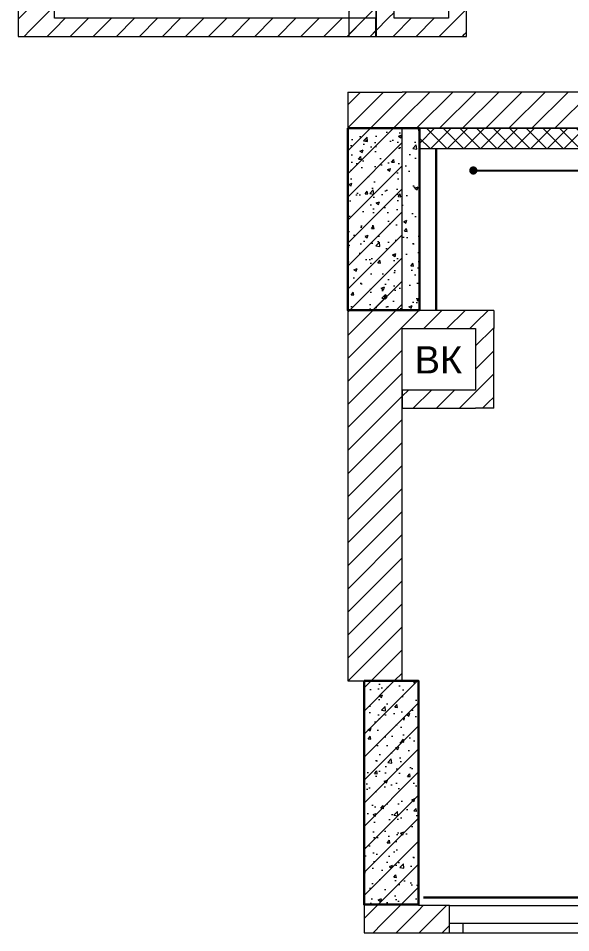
# Model space of a CAD drawing. Header units: millimetres. Extents: x 2336463 to 2579121, y 595385 to 778077.
# Drawn here: x 2343685 to 2346734, y 689177 to 694224 of the extents above; entities that cross this region are included whole.
import ezdxf

# ---------------------------------------------------------------- set-up
doc = ezdxf.new("R2010")
doc.units = ezdxf.units.MM
doc.header["$MEASUREMENT"] = 0
doc.layers.add('+возводимые стены', color=7, linetype='Continuous')
doc.layers.add('сит план', color=7, linetype='Continuous')
for name, color, linetype, lineweight in [('+возводимые стены_Ном._пера__1', 7, 'Continuous', 13), ('+возводимые стены_Ном._пера__101', 252, 'Continuous', 5), ('MEP - Электрооборудование.ЭО_Ном._пера__101', 252, 'Continuous', 5), ('Окна ARCHICAD_Ном._пера__1', 7, 'Continuous', 13), ('сит план_Ном._пера__1', 7, 'Continuous', 13), ('сит план_Ном._пера__21', 7, 'Continuous', 30)]:
    doc.layers.add(name, color=color, linetype=linetype, lineweight=lineweight)
for name, color, linetype, lineweight, true_color in [('+возводимые стены_Ном._пера__169', 7, 'Continuous', 5, 0x68b353), ('+возводимые стены_Ном._пера__9', 7, 'Continuous', 15, 0x3dad99), ('MEP - Электрооборудование.ЭО_Ном._пера__24', 7, 'Continuous', 30, 0x029e21), ('MEP - Электрооборудование.ЭО_Ном._пера__35', 7, 'Continuous', 30, 0x2731ed), ('сит план_Ном._пера__87', 7, 'Continuous', 20, 0x6a6a6a)]:
    doc.layers.add(name, color=color, linetype=linetype, lineweight=lineweight, true_color=true_color)
doc.styles.add('СГЕНЕРИР_СТИЛЬ_1', font='arial.ttf')
doc.linetypes.add('Сварной шов', pattern='A,0,[2,Р”РёР·Р°Р№РЅ РїСЂРѕРµРєС‚ СЂР°Р±РѕС‡РёР№1.Shx,S=0.079365,R=0,X=0,Y=0],-17,0', length=17)
doc.dimstyles.new('СГЕНЕРИР_СТИЛЬ__11', dxfattribs={"dimtxt": 0.18, "dimasz": 91.2, "dimexe": 0.18, "dimexo": 0.0625, "dimgap": 0, "dimtad": 0, "dimtih": 1, "dimtoh": 1, "dimdec": 4, "dimzin": 0, "dimdsep": 46, "dimcen": 0.09, "dimadec": 0, "dimazin": 0, "dimtfac": 1, "dimtdec": 4, "dimtmove": 0, "dimatfit": 3, "dimldrblk": 'ARROWHEAD_11', "dimfxl": 0, "dimtolj": 1, "dimtzin": 0, "dimarcsym": 0})
pattern_1 = [(45, (2086872.015, 585813.69), (-63.63961, 63.63961), [])]
pattern_2 = [(50, (2086872.01, 585813.69), (-182.18467, 15.939086), [19.05, -209.55]), (355, (2086872.01, 585813.69), (-35.24342, 191.05685), [15.24, -167.64058]), (100.451445, (2086887.2, 585812.36), (146.94125, 175.11775), [16.19001, -178.09024]), (46.1842, (2086872.01, 585864.49), (-271.07904, 42.04233), [28.575, -314.325]), (96.63556, (2086894.6, 585860.98), (237.40413, 247.42612), [24.28502, -267.1356]), (351.18415, (2086872.01, 585864.49), (237.40413, 247.42612), [22.85997, -251.45973]), (21, (2086897.41, 585851.79), (-151.61439, 102.2652), [19.05, -209.55]), (326, (2086897.41, 585851.79), (61.80203, 184.18797), [15.24, -167.64]), (71.451445, (2086910.05, 585843.26), (213.41642, 81.92277), [16.19001, -178.08994]), (37.5, (2086872.015, 585813.686), (3.088603, 84.555039), [0, -165.608, 0, -170.18, 0, -168.275]), (7.5, (2086872.015, 585813.69), (66.819663, 100.180575), [0, -97.028, 0, -161.798, 0, -64.135]), (327.5, (2086815.37, 585813.686), (-135.590595, 5.728744), [0, -63.5, 0, -198.12, 0, -262.89]), (317.5, (2086789.97, 585813.69), (148.12918, 25.42649), [0, -82.55, 0, -131.572, 0, -186.69])]

# ---------------------------------------------------------------- blocks, each defined once
blk = doc.blocks.new('Стена_1279', base_point=(2347803.8, 693816.8))
at = {"layer": 'сит план_Ном._пера__87', "linetype": 'Continuous', "lineweight": 20, "true_color": 0x6a6a6a}
h = blk.add_hatch(dxfattribs=at)
h.set_pattern_fill('Блоки_Бетонные_Эффективные', color=251, style=0, pattern_type=2)
h.set_pattern_definition(pattern_1)
h.paths.add_polyline_path([(2347803.8, 693816.8), (2345803.8, 693816.8), (2345803.8, 693616.8), (2347803.8, 693616.8)])
at = {"layer": 'сит план_Ном._пера__1', "color": 7, "linetype": 'Continuous', "lineweight": 13, "flags": 128}
for points in [[(2347803.8, 693816.8), (2345803.8, 693816.8)], [(2345803.8, 693616.8), (2347803.8, 693616.8)]]:
    blk.add_lwpolyline(points, dxfattribs=at)
blk = doc.blocks.new('Стена_1287', base_point=(2345503.8, 693616.8))
at = {"layer": 'сит план_Ном._пера__87', "linetype": 'Continuous', "lineweight": 20, "true_color": 0x6a6a6a}
h = blk.add_hatch(dxfattribs=at)
h.set_pattern_fill('Блоки_Бетонные_Эффективные', color=251, style=0, pattern_type=2)
h.set_pattern_definition(pattern_1)
h.paths.add_polyline_path([(2345503.8, 693616.8), (2345503.8, 692610.8), (2345803.8, 692610.8), (2345803.8, 693616.8)])
at = {"layer": 'сит план_Ном._пера__1', "color": 7, "linetype": 'Continuous', "lineweight": 13, "flags": 128}
for points in [[(2345503.8, 693616.8), (2345503.8, 692610.8)], [(2345803.8, 692610.8), (2345803.8, 693616.8)]]:
    blk.add_lwpolyline(points, dxfattribs=at)
blk = doc.blocks.new('Стена_1288', base_point=(2345503.8, 693816.8))
at = {"layer": 'сит план_Ном._пера__87', "linetype": 'Continuous', "lineweight": 20, "true_color": 0x6a6a6a}
h = blk.add_hatch(dxfattribs=at)
h.set_pattern_fill('Блоки_Бетонные_Эффективные', color=251, style=0, pattern_type=2)
h.set_pattern_definition(pattern_1)
h.paths.add_polyline_path([(2345503.8, 693816.8), (2345803.8, 693616.8), (2345803.8, 693816.8)])
h = blk.add_hatch(dxfattribs=at)
h.set_pattern_fill('Блоки_Бетонные_Эффективные', color=251, style=0, pattern_type=2)
h.set_pattern_definition(pattern_1)
h.paths.add_polyline_path([(2345803.8, 693616.8), (2345503.8, 693816.8), (2345503.8, 693616.8)])
h = blk.add_hatch(dxfattribs=at)
h.set_pattern_fill('Блоки_Бетонные_Эффективные', color=251, style=0, pattern_type=2)
h.set_pattern_definition(pattern_1)
h.paths.add_polyline_path([(2345503.8, 693616.8), (2345503.8, 690566.8), (2345803.8, 690566.8), (2345803.8, 693616.8)])
at = {"layer": 'сит план_Ном._пера__1', "color": 7, "linetype": 'Continuous', "lineweight": 13, "flags": 128}
for points in [[(2345503.8, 693816.8), (2345803.8, 693816.8)], [(2345503.8, 693816.8), (2345503.8, 690566.8)], [(2345803.8, 692611.8), (2345803.8, 693616.8)], [(2345803.8, 690566.8), (2345803.8, 692511.8)], [(2345503.8, 690566.8), (2345803.8, 690566.8)]]:
    blk.add_lwpolyline(points, dxfattribs=at)
blk = doc.blocks.new('Стена_1289', base_point=(2345503.8, 692611.8))
at = {"layer": 'сит план_Ном._пера__87', "linetype": 'Continuous', "lineweight": 20, "true_color": 0x6a6a6a}
h = blk.add_hatch(dxfattribs=at)
h.set_pattern_fill('Блоки_Бетонные_Эффективные', color=251, style=0, pattern_type=2)
h.set_pattern_definition(pattern_1)
h.paths.add_polyline_path([(2346208.9, 692611.8), (2345803.8, 692611.8), (2345803.8, 692511.8), (2346208.9, 692511.8)])
h = blk.add_hatch(dxfattribs=at)
h.set_pattern_fill('Блоки_Бетонные_Эффективные', color=251, style=0, pattern_type=2)
h.set_pattern_definition(pattern_1)
h.paths.add_polyline_path([(2346208.9, 692511.8), (2346308.9, 692511.8), (2346308.9, 692611.8)])
h = blk.add_hatch(dxfattribs=at)
h.set_pattern_fill('Блоки_Бетонные_Эффективные', color=251, style=0, pattern_type=2)
h.set_pattern_definition(pattern_1)
h.paths.add_polyline_path([(2346208.9, 692611.8), (2346208.9, 692511.8), (2346308.9, 692611.8)])
at = {"layer": 'сит план_Ном._пера__1', "color": 7, "linetype": 'Continuous', "lineweight": 13, "flags": 128}
for points in [[(2346308.9, 692611.8), (2345803.8, 692611.8)], [(2346308.9, 692611.8), (2346308.9, 692511.8)], [(2345803.8, 692511.8), (2346208.9, 692511.8)]]:
    blk.add_lwpolyline(points, dxfattribs=at)
blk = doc.blocks.new('Стена_1290', base_point=(2346308.9, 692611.8))
at = {"layer": 'сит план_Ном._пера__87', "linetype": 'Continuous', "lineweight": 20, "true_color": 0x6a6a6a}
h = blk.add_hatch(dxfattribs=at)
h.set_pattern_fill('Блоки_Бетонные_Эффективные', color=251, style=0, pattern_type=2)
h.set_pattern_definition(pattern_1)
h.paths.add_polyline_path([(2346308.9, 692171.8), (2346308.9, 692511.8), (2346208.9, 692511.8), (2346208.9, 692171.8)])
h = blk.add_hatch(dxfattribs=at)
h.set_pattern_fill('Блоки_Бетонные_Эффективные', color=251, style=0, pattern_type=2)
h.set_pattern_definition(pattern_1)
h.paths.add_polyline_path([(2346208.9, 692171.8), (2346208.9, 692071.8), (2346308.9, 692071.8)])
h = blk.add_hatch(dxfattribs=at)
h.set_pattern_fill('Блоки_Бетонные_Эффективные', color=251, style=0, pattern_type=2)
h.set_pattern_definition(pattern_1)
h.paths.add_polyline_path([(2346308.9, 692171.8), (2346208.9, 692171.8), (2346308.9, 692071.8)])
at = {"layer": 'сит план_Ном._пера__1', "color": 7, "linetype": 'Continuous', "lineweight": 13, "flags": 128}
for points in [[(2346208.9, 692511.8), (2346208.9, 692171.8)], [(2346308.9, 692071.8), (2346308.9, 692511.8)], [(2346308.9, 692071.8), (2346208.9, 692071.8)]]:
    blk.add_lwpolyline(points, dxfattribs=at)
blk = doc.blocks.new('Стена_1291', base_point=(2346308.9, 692071.8))
at = {"layer": 'сит план_Ном._пера__87', "linetype": 'Continuous', "lineweight": 20, "true_color": 0x6a6a6a}
h = blk.add_hatch(dxfattribs=at)
h.set_pattern_fill('Блоки_Бетонные_Эффективные', color=251, style=0, pattern_type=2)
h.set_pattern_definition(pattern_1)
h.paths.add_polyline_path([(2346208.9, 692171.8), (2345803.9, 692171.8), (2345803.9, 692071.8), (2346208.9, 692071.8)])
at = {"layer": 'сит план_Ном._пера__1', "color": 7, "linetype": 'Continuous', "lineweight": 13, "flags": 128}
for points in [[(2346208.9, 692171.8), (2345803.9, 692171.8)], [(2345803.9, 692171.8), (2345803.9, 692071.8)], [(2345803.9, 692071.8), (2346208.9, 692071.8)]]:
    blk.add_lwpolyline(points, dxfattribs=at)
blk = doc.blocks.new('Стена_1292', base_point=(2345593.8, 690566.8))
at = {"layer": 'сит план_Ном._пера__87', "linetype": 'Continuous', "lineweight": 20, "true_color": 0x6a6a6a}
h = blk.add_hatch(dxfattribs=at)
h.set_pattern_fill('Блоки_Бетонные_Эффективные', color=251, style=0, pattern_type=2)
h.set_pattern_definition(pattern_1)
h.paths.add_polyline_path([(2345893.8, 689326.8), (2345893.8, 690566.8), (2345593.8, 690566.8), (2345593.8, 689326.8)])
h = blk.add_hatch(dxfattribs=at)
h.set_pattern_fill('Блоки_Бетонные_Эффективные', color=251, style=0, pattern_type=2)
h.set_pattern_definition(pattern_1)
h.paths.add_polyline_path([(2345893.8, 689326.8), (2345593.8, 689176.8), (2345893.8, 689176.8)])
h = blk.add_hatch(dxfattribs=at)
h.set_pattern_fill('Блоки_Бетонные_Эффективные', color=251, style=0, pattern_type=2)
h.set_pattern_definition(pattern_1)
h.paths.add_polyline_path([(2345593.8, 689326.8), (2345593.8, 689176.8), (2345893.8, 689326.8)])
at = {"layer": 'сит план_Ном._пера__1', "color": 7, "linetype": 'Continuous', "lineweight": 13, "flags": 128}
for points in [[(2345593.8, 690566.8), (2345593.8, 689176.8)], [(2345593.8, 690566.8), (2345893.8, 690566.8)], [(2345893.8, 689326.8), (2345893.8, 690566.8)], [(2345593.8, 689176.8), (2345893.8, 689176.8)]]:
    blk.add_lwpolyline(points, dxfattribs=at)
blk = doc.blocks.new('Окно 25_6')
at = {"layer": 'Окна ARCHICAD_Ном._пера__1', "color": 7, "linetype": 'Continuous', "lineweight": 13}
for p, q in [((-546, 0), (546, 0)), ((-546, 0), (-471, 0)), ((-546, 0), (-546, -50)), ((-546, 0), (-546, -50)), ((-471, 0), (-471, -50)), ((-471, 0), (471, 0)), ((471, -50), (471, 0)), ((471, 0), (546, 0)), ((546, 0), (546, -50)), ((546, 0), (546, -50)), ((-471, -50), (-546, -50)), ((-546, -50), (-546, -150)), ((471, -50), (-471, -50)), ((546, -50), (471, -50)), ((546, -50), (546, -150)), ((-546, -150), (546, -150))]:
    blk.add_line(p, q, dxfattribs=at)
blk = doc.blocks.new('Стена_1293', base_point=(2345593.8, 689326.8))
at = {"layer": 'сит план_Ном._пера__87', "linetype": 'Continuous', "lineweight": 20, "true_color": 0x6a6a6a}
h = blk.add_hatch(dxfattribs=at)
h.set_pattern_fill('Блоки_Бетонные_Эффективные', color=251, style=0, pattern_type=2)
h.set_pattern_definition(pattern_1)
h.paths.add_polyline_path([(2345893.8, 689176.8), (2346064.9, 689176.8), (2346064.9, 689326.8), (2345893.8, 689326.8)])
h = blk.add_hatch(dxfattribs=at)
h.set_pattern_fill('Блоки_Бетонные_Эффективные', color=251, style=0, pattern_type=2)
h.set_pattern_definition(pattern_1)
h.paths.add_polyline_path([(2348247.7, 689326.8), (2348247.7, 689176.8), (2348248.1, 689176.8), (2348248.1, 689326.8)])
at = {"layer": 'сит план_Ном._пера__1', "color": 7, "linetype": 'Continuous', "lineweight": 13}
for p, q in [((2346064.9, 689226.8), (2346064.9, 689326.8)), ((2348247.7, 689226.8), (2348247.7, 689326.8)), ((2348248.1, 689226.8), (2348248.1, 689326.8)), ((2349340.1, 689226.8), (2349340.1, 689326.8)), ((2346064.9, 689176.8), (2346064.9, 689226.8)), ((2348247.7, 689176.8), (2348247.7, 689226.8)), ((2348248.1, 689176.8), (2348248.1, 689226.8)), ((2349340.1, 689176.8), (2349340.1, 689226.8))]:
    blk.add_line(p, q, dxfattribs=at)
at = {"layer": 'сит план_Ном._пера__1', "color": 7, "linetype": 'Continuous', "lineweight": 13, "flags": 128}
for points in [[(2346064.9, 689326.8), (2345893.8, 689326.8)], [(2348248.1, 689326.8), (2348247.7, 689326.8)], [(2345893.8, 689176.8), (2346064.9, 689176.8)], [(2348247.7, 689176.8), (2348248.1, 689176.8)]]:
    blk.add_lwpolyline(points, dxfattribs=at)
at = {"layer": 'Окна ARCHICAD_Ном._пера__1', "color": 7, "linetype": 'Continuous', "lineweight": 13, "xscale": -1, "zscale": 1000, "rotation": 180}
for p in [(2346610.9, 689176.8), (2347701.7, 689176.8), (2348794.1, 689176.8)]:
    blk.add_blockref('Окно 25_6', p, dxfattribs=at)
blk = doc.blocks.new('Стена_1361', base_point=(2345659.4, 694826.9))
at = {"layer": 'сит план_Ном._пера__87', "linetype": 'Continuous', "lineweight": 20, "true_color": 0x6a6a6a}
h = blk.add_hatch(dxfattribs=at)
h.set_pattern_fill('Блоки_Бетонные_Эффективные', color=251, style=0, pattern_type=2)
h.set_pattern_definition(pattern_1)
h.paths.add_polyline_path([(2345759.4, 694224.2), (2345759.4, 694826.9), (2345659.4, 694826.9), (2345659.4, 694224.2)])
h = blk.add_hatch(dxfattribs=at)
h.set_pattern_fill('Блоки_Бетонные_Эффективные', color=251, style=0, pattern_type=2)
h.set_pattern_definition(pattern_1)
h.paths.add_polyline_path([(2345759.4, 694224.2), (2345659.4, 694124.2), (2345759.4, 694124.2)])
h = blk.add_hatch(dxfattribs=at)
h.set_pattern_fill('Блоки_Бетонные_Эффективные', color=251, style=0, pattern_type=2)
h.set_pattern_definition(pattern_1)
h.paths.add_polyline_path([(2345759.4, 694224.2), (2345659.4, 694224.2), (2345659.4, 694124.2)])
at = {"layer": 'сит план_Ном._пера__1', "color": 7, "linetype": 'Continuous', "lineweight": 13, "flags": 128}
for points in [[(2345659.4, 694826.9), (2345659.4, 694124.2)], [(2345759.4, 694826.9), (2345659.4, 694826.9)], [(2345759.4, 694224.2), (2345759.4, 694826.9)], [(2345659.4, 694124.2), (2345759.4, 694124.2)]]:
    blk.add_lwpolyline(points, dxfattribs=at)
blk = doc.blocks.new('Стена_1362', base_point=(2345659.4, 694124.2))
at = {"layer": 'сит план_Ном._пера__87', "linetype": 'Continuous', "lineweight": 20, "true_color": 0x6a6a6a}
h = blk.add_hatch(dxfattribs=at)
h.set_pattern_fill('Блоки_Бетонные_Эффективные', color=251, style=0, pattern_type=2)
h.set_pattern_definition(pattern_1)
h.paths.add_polyline_path([(2345759.4, 694124.2), (2346059.4, 694124.2), (2346059.4, 694224.2), (2345759.4, 694224.2)])
h = blk.add_hatch(dxfattribs=at)
h.set_pattern_fill('Блоки_Бетонные_Эффективные', color=251, style=0, pattern_type=2)
h.set_pattern_definition(pattern_1)
h.paths.add_polyline_path([(2346159.4, 694224.2), (2346059.4, 694224.2), (2346159.4, 694124.2)])
h = blk.add_hatch(dxfattribs=at)
h.set_pattern_fill('Блоки_Бетонные_Эффективные', color=251, style=0, pattern_type=2)
h.set_pattern_definition(pattern_1)
h.paths.add_polyline_path([(2346059.4, 694224.2), (2346059.4, 694124.2), (2346159.4, 694124.2)])
at = {"layer": 'сит план_Ном._пера__1', "color": 7, "linetype": 'Continuous', "lineweight": 13, "flags": 128}
for points in [[(2346059.4, 694224.2), (2345759.4, 694224.2)], [(2346159.4, 694124.2), (2346159.4, 694224.2)], [(2345759.4, 694124.2), (2346159.4, 694124.2)]]:
    blk.add_lwpolyline(points, dxfattribs=at)
blk = doc.blocks.new('Стена_1363', base_point=(2346159.4, 694124.2))
at = {"layer": 'сит план_Ном._пера__87', "linetype": 'Continuous', "lineweight": 20, "true_color": 0x6a6a6a}
h = blk.add_hatch(dxfattribs=at)
h.set_pattern_fill('Блоки_Бетонные_Эффективные', color=251, style=0, pattern_type=2)
h.set_pattern_definition(pattern_1)
h.paths.add_polyline_path([(2346159.4, 694224.2), (2346159.4, 694826.9), (2346059.4, 694826.9), (2346059.4, 694224.2)])
at = {"layer": 'сит план_Ном._пера__1', "color": 7, "linetype": 'Continuous', "lineweight": 13, "flags": 128}
for points in [[(2346059.4, 694826.9), (2346159.4, 694826.9)], [(2346059.4, 694826.9), (2346059.4, 694224.2)], [(2346159.4, 694224.2), (2346159.4, 694826.9)]]:
    blk.add_lwpolyline(points, dxfattribs=at)
blk = doc.blocks.new('Стена_1364', base_point=(2345656.2, 694124.2))
at = {"layer": '+возводимые стены_Ном._пера__169', "linetype": 'Continuous', "lineweight": 5, "true_color": 0x68b353}
h = blk.add_hatch(dxfattribs=at)
h.set_pattern_fill('Блоки_Бетонные_Эффективные', color=85, style=0, pattern_type=2)
h.set_pattern_definition(pattern_1)
h.paths.add_polyline_path([(2343885.4, 694124.2), (2345656.2, 694124.2), (2345656.2, 694224.2), (2343885.4, 694224.2)])
at = {"layer": '+возводимые стены_Ном._пера__101', "color": 252, "linetype": 'Continuous', "lineweight": 5, "flags": 128}
for points in [[(2345656.2, 694224.2), (2343885.4, 694224.2)], [(2345656.2, 694224.2), (2345656.2, 694124.2)], [(2343885.4, 694124.2), (2345656.2, 694124.2)]]:
    blk.add_lwpolyline(points, dxfattribs=at)
blk = doc.blocks.new('Стена_1367', base_point=(2343685.4, 694426.7))
at = {"layer": 'сит план_Ном._пера__87', "linetype": 'Continuous', "lineweight": 20, "true_color": 0x6a6a6a}
h = blk.add_hatch(dxfattribs=at)
h.set_pattern_fill('Блоки_Бетонные_Эффективные', color=251, style=0, pattern_type=2)
h.set_pattern_definition(pattern_1)
h.paths.add_polyline_path([(2343685.4, 694426.7), (2343685.4, 694224.2), (2343885.4, 694224.2), (2343885.4, 694426.7)])
h = blk.add_hatch(dxfattribs=at)
h.set_pattern_fill('Блоки_Бетонные_Эффективные', color=251, style=0, pattern_type=2)
h.set_pattern_definition(pattern_1)
h.paths.add_polyline_path([(2343885.4, 694224.2), (2343685.4, 694124.2), (2343885.4, 694124.2)])
h = blk.add_hatch(dxfattribs=at)
h.set_pattern_fill('Блоки_Бетонные_Эффективные', color=251, style=0, pattern_type=2)
h.set_pattern_definition(pattern_1)
h.paths.add_polyline_path([(2343885.4, 694224.2), (2343685.4, 694224.2), (2343685.4, 694124.2)])
at = {"layer": '+возводимые стены_Ном._пера__1', "color": 7, "linetype": 'Continuous', "lineweight": 13, "flags": 128}
blk.add_lwpolyline([(2343685.4, 694124.2), (2343885.4, 694124.2)], dxfattribs=at)
at = {"layer": 'сит план_Ном._пера__1', "color": 7, "linetype": 'Continuous', "lineweight": 13, "flags": 128}
for points in [[(2343685.4, 694426.7), (2343685.4, 694124.2)], [(2343885.4, 694224.2), (2343885.4, 694426.7)]]:
    blk.add_lwpolyline(points, dxfattribs=at)
blk = doc.blocks.new('Стена_1369', base_point=(2345510.2, 694524.4))
at = {"layer": '+возводимые стены_Ном._пера__169', "linetype": 'Continuous', "lineweight": 5, "true_color": 0x68b353}
h = blk.add_hatch(dxfattribs=at)
h.set_pattern_fill('Блоки_Бетонные_Эффективные', color=85, style=0, pattern_type=2)
h.set_pattern_definition(pattern_1)
h.paths.add_polyline_path([(2345510.2, 694524.4), (2345510.2, 694124.4), (2345660.2, 694124.4), (2345660.2, 694524.4)])
at = {"layer": '+возводимые стены_Ном._пера__101', "color": 252, "linetype": 'Continuous', "lineweight": 5, "flags": 128}
for points in [[(2345510.2, 694524.4), (2345510.2, 694124.4)], [(2345660.2, 694524.4), (2345510.2, 694524.4)], [(2345660.2, 694124.4), (2345660.2, 694524.4)], [(2345510.2, 694124.4), (2345660.2, 694124.4)]]:
    blk.add_lwpolyline(points, dxfattribs=at)
blk = doc.blocks.new('ARROWHEAD_11')
at = {"color": 0, "linetype": 'Continuous', "lineweight": 0}
blk.add_line((0, 0), (-1, 0), dxfattribs=at)
at = {"color": 0, "linetype": 'Continuous', "lineweight": 0, "const_width": 0.25, "flags": 128}
blk.add_lwpolyline([(-0.125, 0, 1), (0.125, 0, 1)], format="xyb", close=True, dxfattribs=at)

msp = doc.modelspace()

# ---------------------------------------------------------------- hatches: boundary and pattern name
at = {"layer": '+возводимые стены_Ном._пера__9', "linetype": 'Continuous', "lineweight": 15, "true_color": 0x3dad99}
h = msp.add_hatch(dxfattribs=at)
h.set_pattern_fill('Блоки_Бетонные', color=135, style=0, pattern_type=2)
h.set_pattern_definition([(45, (2086872.015, 585813.686), (-45.961939, 45.961939), []), (135, (2086872.015, 585813.686), (45.961939, 45.961939), [])])
h.paths.add_polyline_path([(2348003.8, 693616.8), (2345898.8, 693616.8), (2345898.8, 693504.6), (2348003.8, 693504.6)])
at = {"layer": 'сит план_Ном._пера__1', "linetype": 'Continuous', "lineweight": 13}
h = msp.add_hatch(dxfattribs=at)
h.set_pattern_fill('AR_CONC', style=0, pattern_type=2)
h.set_pattern_definition(pattern_2)
h.paths.add_polyline_path([(2345503.8, 693616.8), (2345898.8, 693616.8), (2345898.8, 692612.3), (2345503.8, 692612.3)])
h = msp.add_hatch(dxfattribs=at)
h.set_pattern_fill('AR_CONC', style=0, pattern_type=2)
h.set_pattern_definition(pattern_2)
h.paths.add_polyline_path([(2345593.8, 690566.8), (2345893.8, 690566.8), (2345893.8, 689331.8), (2345593.8, 689331.8)])

# ---------------------------------------------------------------- linework, layer by layer
at = {"layer": '+возводимые стены_Ном._пера__1', "color": 7, "linetype": 'Continuous', "lineweight": 13, "flags": 128}
msp.add_lwpolyline([(2348003.8, 693616.8), (2345898.8, 693616.8), (2345898.8, 693504.6), (2348003.8, 693504.6)], close=True, dxfattribs=at)
at = {"layer": 'MEP - Электрооборудование.ЭО_Ном._пера__24', "color": 104, "linetype": 'Сварной шов', "lineweight": 30, "true_color": 0x029e21}
msp.add_line((2345990.7, 692611.8), (2345990.7, 693504.6), dxfattribs=at)
at = {"layer": 'MEP - Электрооборудование.ЭО_Ном._пера__35', "color": 160, "linetype": 'Сварной шов', "lineweight": 30, "true_color": 0x2731ed}
msp.add_line((2345921.3, 689371.8), (2349091.4, 689371.8), dxfattribs=at)
at = {"layer": 'сит план_Ном._пера__21', "color": 7, "linetype": 'Continuous', "lineweight": 30, "flags": 128}
for points in [[(2345503.8, 693616.8), (2345898.8, 693616.8), (2345898.8, 692612.3), (2345503.8, 692612.3)], [(2345593.8, 690566.8), (2345893.8, 690566.8), (2345893.8, 689331.8), (2345593.8, 689331.8)]]:
    msp.add_lwpolyline(points, close=True, dxfattribs=at)

# ---------------------------------------------------------------- block references
at = {"layer": '+возводимые стены', "color": 252, "lineweight": 5}
for name, p in [('Стена_1369', (2345510.2, 694524.4)), ('Стена_1364', (2345656.2, 694124.2))]:
    msp.add_blockref(name, p, dxfattribs=at)
at = {"layer": 'сит план', "color": 7, "lineweight": 13}
for name, p in [('Стена_1361', (2345659.4, 694826.9)), ('Стена_1363', (2346159.4, 694124.2)), ('Стена_1367', (2343685.4, 694426.7)), ('Стена_1362', (2345659.4, 694124.2)), ('Стена_1288', (2345503.8, 693816.8)), ('Стена_1279', (2347803.8, 693816.8)), ('Стена_1287', (2345503.8, 693616.8)), ('Стена_1289', (2345503.8, 692611.8)), ('Стена_1290', (2346308.9, 692611.8)), ('Стена_1291', (2346308.9, 692071.8)), ('Стена_1292', (2345593.8, 690566.8)), ('Стена_1293', (2345593.8, 689326.8))]:
    msp.add_blockref(name, p, dxfattribs=at)

# ---------------------------------------------------------------- texts
at = {"layer": 'сит план_Ном._пера__1', "color": 7, "linetype": 'Continuous', "lineweight": 13, "insert": (2345872.7, 692413.8), "char_height": 150, "attachment_point": 1, "style": 'СГЕНЕРИР_СТИЛЬ_1'}
msp.add_mtext('\\A1;{\\pql;\\fArial|b0|i0|c204|p38;ВК}', dxfattribs=at)

# ---------------------------------------------------------------- leaders
at = {"layer": 'MEP - Электрооборудование.ЭО_Ном._пера__101', "color": 252, "linetype": 'Continuous', "lineweight": 5, "annotation_type": 0, "has_hookline": 1, "hookline_direction": 0, "text_width": 649.6}
msp.add_leader([(2346196.3, 693384.1), (2355778.9, 693384.1)], dimstyle='СГЕНЕРИР_СТИЛЬ__11', dxfattribs=at)

doc.saveas('drawing.dxf')
